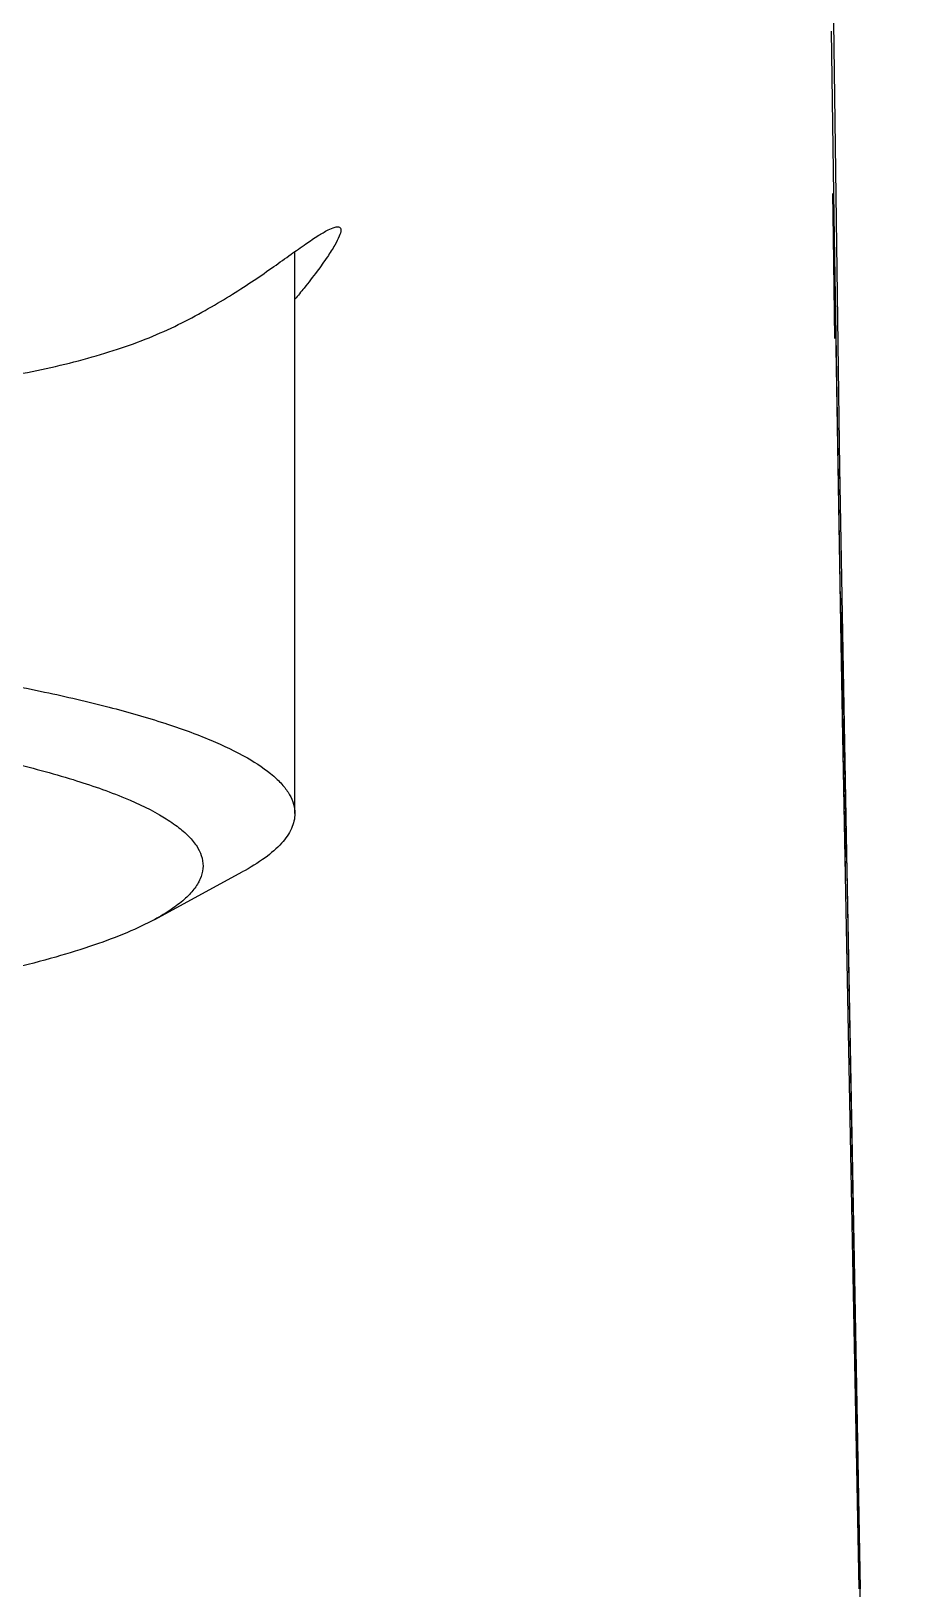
# Model space of a CAD drawing. Extents: x -13865 to -13271, y -11108 to -10688.
# Drawn here: x -13673.04 to -13663.63, y -10859.37 to -10842.42 of the extents above; entities that cross this region are included whole.
import ezdxf

# ---------------------------------------------------------------- set-up
doc = ezdxf.new("R2010")
doc.units = 0
doc.header["$LTSCALE"] = 7
doc.layers.add('DWG', color=7, linetype='CONTINUOUS')
doc.layers.add('FL0712_BODY_R2SHAPE', color=7, linetype='CONTINUOUS')

msp = doc.modelspace()

# ---------------------------------------------------------------- linework, layer by layer
at = {"layer": 'DWG'}
for p, q in [((-13670.1678, -10850.93098), (-13670.1678, -10844.81705)), ((-13671.69336, -10852.08293), (-13670.74113, -10851.56738))]:
    msp.add_line(p, q, dxfattribs=at)
for points, knots in [([(-13682.1678, -10848.84721), (-13681.38732, -10848.84721), (-13679.85528, -10848.87291), (-13677.63141, -10848.9878), (-13675.87415, -10849.14698), (-13674.57772, -10849.31269), (-13673.70739, -10849.44856), (-13672.91829, -10849.59826), (-13672.21786, -10849.76026), (-13671.61263, -10849.93283), (-13671.10766, -10850.11419), (-13670.70728, -10850.30247), (-13670.4458, -10850.47426), (-13670.29882, -10850.61822), (-13670.22419, -10850.72059), (-13670.17833, -10850.82486), (-13670.1678, -10850.89656), (-13670.1678, -10850.93098)], [0, 0, 0, 0, 0.18763352, 0.36827769, 0.53524539, 0.61167013, 0.68245443, 0.74698205, 0.80471838, 0.85522918, 0.89821097, 0.93354951, 0.96145069, 0.97286664, 0.98284425, 0.99172489, 1, 1, 1, 1]), ([(-13682.1678, -10849.58943), (-13681.31335, -10849.58943), (-13680.04574, -10849.61467), (-13678.3845, -10849.70131), (-13677.20491, -10849.79001), (-13676.09372, -10849.90184), (-13675.0662, -10850.03517), (-13674.13639, -10850.18803), (-13673.31696, -10850.35813), (-13672.61857, -10850.5428), (-13672.05048, -10850.73931), (-13671.66593, -10850.921), (-13671.43498, -10851.07615), (-13671.31052, -10851.1861), (-13671.22244, -10851.2984), (-13671.17204, -10851.41415), (-13671.16265, -10851.53275), (-13671.19537, -10851.6501), (-13671.26711, -10851.76379), (-13671.37556, -10851.87467), (-13671.52022, -10851.9835), (-13671.63195, -10852.04968), (-13671.69328, -10852.08289)], [0, 0, 0, 0, 0.20911507, 0.31017676, 0.40709598, 0.49859164, 0.5834681, 0.66063854, 0.7291511, 0.7882232, 0.83729658, 0.87614929, 0.89185308, 0.9052496, 0.91663421, 0.9265217, 0.93570553, 0.94516834, 0.9558126, 0.96827317, 0.98293224, 1, 1, 1, 1]), ([(-13670.1678, -10850.93098), (-13670.1678, -10850.98615), (-13670.19735, -10851.1066), (-13670.31617, -10851.2706), (-13670.5022, -10851.42821), (-13670.65488, -10851.52068), (-13670.74114, -10851.56738)], [0, 0, 0, 0, 0.18537654, 0.40215969, 0.67039603, 1, 1, 1, 1]), ([(-13671.69328, -10852.08289), (-13671.78965, -10852.13507), (-13672.0057, -10852.23583), (-13672.36641, -10852.37091), (-13672.78743, -10852.50097), (-13673.4589, -10852.67491), (-13674.43, -10852.8679), (-13675.73511, -10853.05857), (-13677.19894, -10853.21242), (-13679.35923, -10853.36604), (-13681.03098, -10853.40969), (-13682.1678, -10853.40969)], [0, 0, 0, 0, 0.03096011, 0.06722531, 0.10874738, 0.15538718, 0.26312792, 0.38823978, 0.52789868, 0.67884256, 1, 1, 1, 1])]:
    msp.add_open_spline(points, degree=3, knots=knots, dxfattribs=at)
at = {"layer": 'FL0712_BODY_R2SHAPE', "color": 7, "linetype": 'Continuous'}
for p, q in [((-13664.23611, -10847.16768), (-13664.39103, -10835.39079)), ((-13664.30123, -10844.18353), (-13664.32773, -10842.41861)), ((-13664.31635, -10844.18374), (-13664.30965, -10844.66115)), ((-13664.29386, -10844.66093), (-13664.30123, -10844.18353)), ((-13664.28175, -10845.43701), (-13664.30095, -10844.18353)), ((-13664.30965, -10844.66115), (-13664.29373, -10845.76186)), ((-13664.27705, -10845.72631), (-13664.29386, -10844.66093)), ((-13664.22085, -10849.07697), (-13664.28175, -10845.43701)), ((-13664.22062, -10849.07697), (-13664.27705, -10845.72631)), ((-13664.0157, -10859.36631), (-13664.23615, -10847.16498)), ((-13664.23607, -10847.17475), (-13664.23611, -10847.16768)), ((-13664.20589, -10849.90073), (-13664.22062, -10849.07697)), ((-13664.21319, -10849.07617), (-13664.209, -10849.24013)), ((-13664.19526, -10849.81866), (-13664.19341, -10849.90013)), ((-13664.17549, -10851.5412), (-13664.20589, -10849.90073)), ((-13664.0252, -10859.367), (-13664.20589, -10849.90073)), ((-13664.1617, -10851.40587), (-13664.15905, -10851.54081)), ((-13664.15905, -10851.54081), (-13664.07383, -10856.17165)), ((-13664.07383, -10856.17155), (-13664.01569, -10859.36628)), ((-13663.62581, -10880.19305), (-13664.01569, -10859.36631))]:
    msp.add_line(p, q, dxfattribs=at)
for centre, radius, start, end in [((-13664.79262, -10847.17274), 0.55663, 346.448685, 356.534838), ((-13664.7715, -10847.17473), 0.53543, 356.610693, 359.997671), ((-13763.74905, -10851.63767), 99.56882, 1.4741532, 1.8208354), ((-13909.44499, -10855.35397), 245.31219, 1.2929527, 1.4281132), ((-14163.36775, -10861.16512), 499.30144, 1.119963, 1.2927886)]:
    msp.add_arc(centre, radius, start, end, dxfattribs=at)
for points, knots in [([(-13682.1678, -10846.58554), (-13681.34016, -10846.58552), (-13679.71848, -10846.57561), (-13677.72264, -10846.53835), (-13676.20135, -10846.47489), (-13675.14435, -10846.40652), (-13674.15959, -10846.30945), (-13673.25706, -10846.17579), (-13672.56322, -10846.02315), (-13672.05933, -10845.87005), (-13671.71709, -10845.74289), (-13671.40227, -10845.59897), (-13671.11533, -10845.44289), (-13670.85295, -10845.28591), (-13670.61571, -10845.13203), (-13670.40392, -10844.98593), (-13670.21803, -10844.85272), (-13670.05806, -10844.73889), (-13669.92491, -10844.64883), (-13669.81975, -10844.58676), (-13669.74838, -10844.55395), (-13669.70562, -10844.54613), (-13669.6835, -10844.54888), (-13669.66922, -10844.56339), (-13669.6678, -10844.57628), (-13669.6678, -10844.58301)], [0, 0, 0, 0, 0.19195238, 0.37611769, 0.46293434, 0.5450682, 0.62174902, 0.6923702, 0.75657627, 0.78628204, 0.81445334, 0.84118816, 0.86648932, 0.89017268, 0.91208756, 0.93205928, 0.94984392, 0.96512211, 0.97760709, 0.9870847, 0.99349633, 0.99561426, 0.997149, 0.99843884, 1, 1, 1, 1]), ([(-13669.6678, -10844.58301), (-13669.6678, -10844.60541), (-13669.68794, -10844.66251), (-13669.73838, -10844.75865), (-13669.82047, -10844.88619), (-13669.93246, -10845.04204), (-13670.0518, -10845.1953), (-13670.13407, -10845.29583), (-13670.1678, -10845.33633)], [0, 0, 0, 0, 0.0046268048, 0.0121301596, 0.022574198, 0.0358497708, 0.0517932217, 0.0626805231, 0.0626805231, 0.0626805231, 0.0626805231])]:
    msp.add_open_spline(points, degree=3, knots=knots, dxfattribs=at)

doc.saveas('drawing.dxf')
